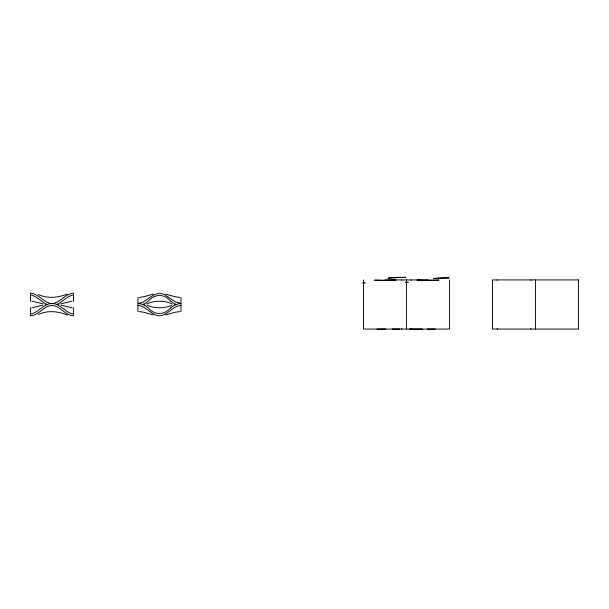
<?xml version="1.0" encoding="UTF-8"?>
<svg xmlns="http://www.w3.org/2000/svg" width="609" height="609" viewBox="0 0 609 609"><rect width="100%" height="100%" fill="white"/><g stroke="black" fill="none" stroke-linecap="round" stroke-linejoin="round"><path stroke-width="0.91" d="M411.151 329.066L411.197 328.54M497.165 329.066L497.21 328.54M401.849 280.368L401.902 279.919M530.873 280.368L530.919 279.919M170.566 307.91C164.582 315.355 154.359 315.363 148.375 307.91A28.943 28.943 0 0 0 143.191 304.683L141.615 304.135A12.873 12.873 0 0 0 139.766 303.663L137.969 303.51L142.704 302.292L153.887 294.832L159.467 293.188L164.209 294.406L175.392 301.866L180.972 303.51L179.175 303.67A12.873 12.873 0 0 0 177.386 304.119L175.78 304.736A28.935 28.935 0 0 0 170.604 307.956M143.161 304.249L142.666 304.523M43.079 305.124L31.759 307.857M60.824 303.868L72.144 301.128M146.838 303.868C154.96 300.336 163.981 300.328 172.103 303.868M172.103 305.124C163.981 308.656 154.96 308.656 146.838 305.124M38.268 314.495C47.647 310.171 57.901 311.207 67.241 314.906M67.241 294.078C57.901 297.778 47.647 298.813 38.268 294.497M153.255 294.078L143.869 296.72L139.134 297.413M165.686 314.906L175.072 312.265L179.807 311.58M436.683 280.201L439.013 280.125L422.623 280.277M435.701 280.231L436.356 280.209M435.374 280.231L433.433 280.292M390.43 280.292L396.01 280.125L390.75 280.285M390.43 280.277L379.613 280.285M433.433 280.285L426.133 280.338M388.824 280.307L389.463 280.3M73.453 295.152L72.364 295.251A9.5 9.5 0 0 0 70.629 295.73L68.657 296.644A22.343 22.343 0 0 0 67.454 297.359L60.063 302.665A26.301 26.301 0 0 1 58.654 303.503L56.614 304.477L58.654 305.49A26.301 26.301 0 0 1 60.063 306.327L67.454 311.633A22.343 22.343 0 0 0 68.657 312.341L70.629 313.262A9.5 9.5 0 0 0 72.326 313.734L73.453 313.833M30.488 313.833L31.577 313.734A9.5 9.5 0 0 0 33.274 313.254L35.253 312.341A22.343 22.343 0 0 0 36.449 311.633L43.848 306.327A26.301 26.301 0 0 1 45.256 305.49L48.37 304.112A12.873 12.873 0 0 1 50.159 303.663C59.446 304.234 64.531 293.766 73.453 293.188L73.453 301.295M386.921 280.346L385.657 280.353M180.972 305.474C172.545 305.825 167.901 315.447 159.467 315.797C151.04 315.447 146.396 305.825 137.969 305.474M45.416 304.492L47.327 304.492L45.256 303.503A26.301 26.301 0 0 1 43.848 302.658L36.449 297.359A22.343 22.343 0 0 0 35.253 296.644L33.282 295.723A9.5 9.5 0 0 0 31.584 295.251L30.488 295.152M56.919 304.492L58.494 304.492M142.833 304.492L144.394 304.492M174.547 304.492L175.704 304.492M176.252 304.492L175.78 304.249M377.017 329.073L385.657 329.081M409.393 329.066L422.623 329.081M392.371 329.081L399.778 329.073M427.396 329.081L435.374 329.073M383.754 280.353L382.49 280.338M381.851 280.33L377.017 280.216M421.656 280.269L417.036 280.132L422.943 280.3M379.613 280.292L377.671 280.231M375.7 280.178L376.362 280.201M376.035 280.186L377.344 280.231M374.033 280.125L376.035 280.193M179.807 297.413L175.072 296.72L165.686 294.078M139.134 311.58L143.869 312.265L153.255 314.906M31.759 301.128L43.079 303.868M72.144 307.857L60.824 305.124M56.683 304.538L55.609 304.135A12.873 12.873 0 0 0 53.752 303.663C44.449 304.256 39.379 293.744 30.45 293.188L30.45 301.295M170.566 301.074C164.582 293.629 154.359 293.637 148.375 301.074A28.943 28.943 0 0 1 143.191 304.302M497.165 279.919L497.21 280.368M411.151 279.919L411.197 280.368M530.873 328.54L530.919 329.066M401.849 328.54L401.902 329.066M535.547 279.919L535.547 329.066M449.533 279.919L449.533 329.066L363.52 329.066L363.52 279.919M428.028 280.688L428.028 279.919L385.017 279.919L385.017 280.688M406.523 279.919L406.523 329.066M180.972 297.367L180.972 311.618M137.969 297.367L137.969 311.618M73.453 307.69L73.453 315.797C65.026 315.447 60.382 305.825 51.955 305.474C43.521 305.825 38.877 315.447 30.45 315.797L30.45 307.69M175.75 304.302A28.935 28.935 0 0 1 170.604 301.029M405.586 282.127A38.108 0.746 1.4 0 1 408.144 282.195M387.941 278.244A38.108 5.412 0 0 1 405.48 277.46M405.731 282.553A39.334 0.792 1.5 0 1 408.099 282.614M388.367 278.001A39.334 6.113 0 0 1 405.716 277.232M433.791 278.427A38.611 5.923 0 0 1 449.137 277.864M433.486 278.534A37.096 5.489 0 0 1 449.016 277.932M362.926 283.025A38.611 0.761 1.5 0 1 364.951 283.078M362.804 282.675A37.096 0.746 1.5 0 1 364.989 282.736M578.55 279.919L492.536 279.919L492.536 329.066L578.55 329.066L578.55 279.919"/></g></svg>
